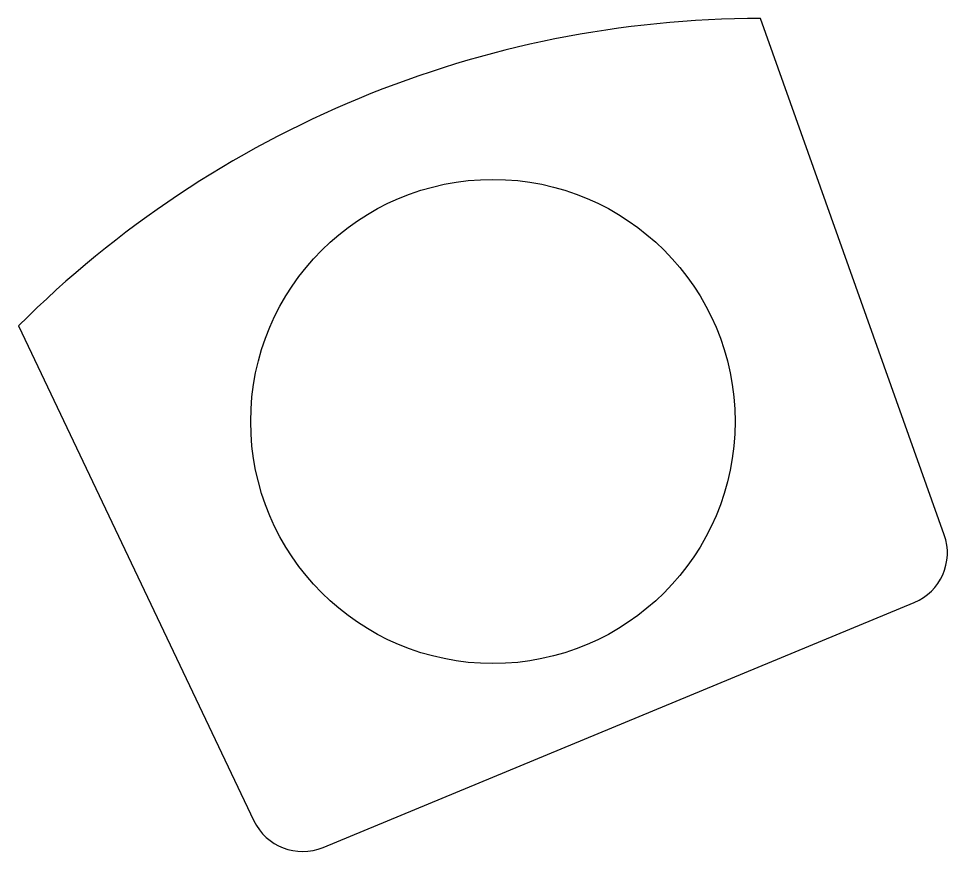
# Model space of a CAD drawing. Header units: inches. Extents: x -3.45 to 0.87, y 1 to 4.88.
import ezdxf

# ---------------------------------------------------------------- set-up
doc = ezdxf.new("R2010")
doc.units = ezdxf.units.IN
doc.header["$MEASUREMENT"] = 0

msp = doc.modelspace()

# ---------------------------------------------------------------- linework, layer by layer
msp.add_lwpolyline([(0.7133, 2.161, 0.399344), (0.8532, 2.4758), (0, 4.875, 0.198912), (-3.4471, 3.4471), (-2.3539, 1.1473, 0.399344), (-2.0325, 1.0237)], format="xyb", close=True)
msp.add_circle((-1.2437, 3.0026), 1.125)

doc.saveas('drawing.dxf')
